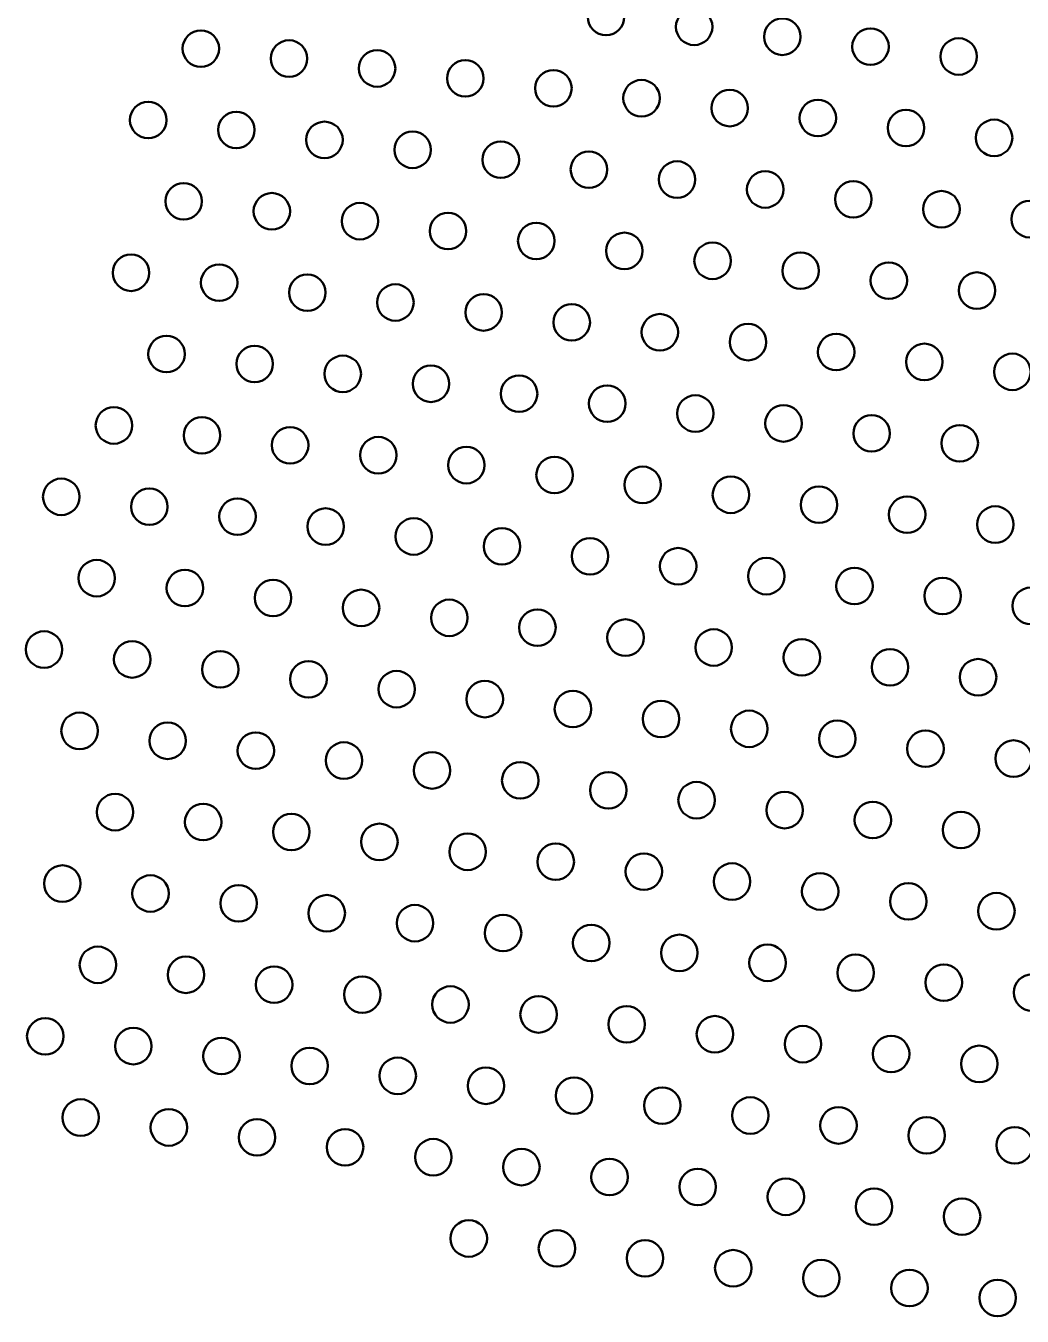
# Model space of a CAD drawing. Header units: inches. Extents: x 17.2 to 30.9, y 2 to 10.
# Drawn here: x 17.176 to 18.503, y 4.06 to 5.778 of the extents above; entities that cross this region are included whole.
import ezdxf

# ---------------------------------------------------------------- set-up
doc = ezdxf.new("R2010")
doc.units = ezdxf.units.IN
doc.header["$MEASUREMENT"] = 0
doc.layers.add('Visible', color=7, linetype='Continuous', lineweight=0)

# ---------------------------------------------------------------- blocks, each defined once
blk = doc.blocks.new('Block_1418')
at = {"layer": 'Visible', "color": 7, "lineweight": 50}
blk.add_circle((18.4183, 5.7373), 0.0243, dxfattribs=at)
blk = doc.blocks.new('Block_1419')
at = {"layer": 'Visible', "color": 7, "lineweight": 50}
blk.add_circle((18.3009, 5.7504), 0.0243, dxfattribs=at)
blk = doc.blocks.new('Block_1420')
at = {"layer": 'Visible', "color": 7, "lineweight": 50}
blk.add_circle((18.1835, 5.7636), 0.0243, dxfattribs=at)
blk = doc.blocks.new('Block_1421')
at = {"layer": 'Visible', "color": 7, "lineweight": 50}
blk.add_circle((18.0661, 5.7768), 0.0243, dxfattribs=at)
blk = doc.blocks.new('Block_1422')
at = {"layer": 'Visible', "color": 7, "lineweight": 50}
blk.add_circle((17.9488, 5.79), 0.0243, dxfattribs=at)
blk = doc.blocks.new('Block_1439')
at = {"layer": 'Visible', "color": 7, "lineweight": 50}
blk.add_circle((18.4655, 5.629), 0.0243, dxfattribs=at)
blk = doc.blocks.new('Block_1440')
at = {"layer": 'Visible', "color": 7, "lineweight": 50}
blk.add_circle((18.3481, 5.6422), 0.0243, dxfattribs=at)
blk = doc.blocks.new('Block_1441')
at = {"layer": 'Visible', "color": 7, "lineweight": 50}
blk.add_circle((18.2308, 5.6554), 0.0243, dxfattribs=at)
blk = doc.blocks.new('Block_1442')
at = {"layer": 'Visible', "color": 7, "lineweight": 50}
blk.add_circle((18.1134, 5.6686), 0.0243, dxfattribs=at)
blk = doc.blocks.new('Block_1443')
at = {"layer": 'Visible', "color": 7, "lineweight": 50}
blk.add_circle((17.996, 5.6818), 0.0243, dxfattribs=at)
blk = doc.blocks.new('Block_1444')
at = {"layer": 'Visible', "color": 7, "lineweight": 50}
blk.add_circle((17.8787, 5.695), 0.0243, dxfattribs=at)
blk = doc.blocks.new('Block_1445')
at = {"layer": 'Visible', "color": 7, "lineweight": 50}
blk.add_circle((17.7613, 5.7082), 0.0243, dxfattribs=at)
blk = doc.blocks.new('Block_1446')
at = {"layer": 'Visible', "color": 7, "lineweight": 50}
blk.add_circle((17.6439, 5.7214), 0.0243, dxfattribs=at)
blk = doc.blocks.new('Block_1447')
at = {"layer": 'Visible', "color": 7, "lineweight": 50}
blk.add_circle((17.5266, 5.7346), 0.0243, dxfattribs=at)
blk = doc.blocks.new('Block_1448')
at = {"layer": 'Visible', "color": 7, "lineweight": 50}
blk.add_circle((17.4092, 5.7478), 0.0243, dxfattribs=at)
blk = doc.blocks.new('Block_1460')
at = {"layer": 'Visible', "color": 7, "lineweight": 50}
blk.add_circle((18.5128, 5.5208), 0.0243, dxfattribs=at)
blk = doc.blocks.new('Block_1461')
at = {"layer": 'Visible', "color": 7, "lineweight": 50}
blk.add_circle((18.3954, 5.534), 0.0243, dxfattribs=at)
blk = doc.blocks.new('Block_1462')
at = {"layer": 'Visible', "color": 7, "lineweight": 50}
blk.add_circle((18.278, 5.5472), 0.0243, dxfattribs=at)
blk = doc.blocks.new('Block_1463')
at = {"layer": 'Visible', "color": 7, "lineweight": 50}
blk.add_circle((18.1607, 5.5603), 0.0243, dxfattribs=at)
blk = doc.blocks.new('Block_1464')
at = {"layer": 'Visible', "color": 7, "lineweight": 50}
blk.add_circle((18.0433, 5.5735), 0.0243, dxfattribs=at)
blk = doc.blocks.new('Block_1465')
at = {"layer": 'Visible', "color": 7, "lineweight": 50}
blk.add_circle((17.9259, 5.5867), 0.0243, dxfattribs=at)
blk = doc.blocks.new('Block_1466')
at = {"layer": 'Visible', "color": 7, "lineweight": 50}
blk.add_circle((17.8086, 5.5999), 0.0243, dxfattribs=at)
blk = doc.blocks.new('Block_1467')
at = {"layer": 'Visible', "color": 7, "lineweight": 50}
blk.add_circle((17.6912, 5.6131), 0.0243, dxfattribs=at)
blk = doc.blocks.new('Block_1468')
at = {"layer": 'Visible', "color": 7, "lineweight": 50}
blk.add_circle((17.5738, 5.6263), 0.0243, dxfattribs=at)
blk = doc.blocks.new('Block_1469')
at = {"layer": 'Visible', "color": 7, "lineweight": 50}
blk.add_circle((17.4564, 5.6395), 0.0243, dxfattribs=at)
blk = doc.blocks.new('Block_1470')
at = {"layer": 'Visible', "color": 7, "lineweight": 50}
blk.add_circle((17.3391, 5.6527), 0.0243, dxfattribs=at)
blk = doc.blocks.new('Block_1483')
at = {"layer": 'Visible', "color": 7, "lineweight": 50}
blk.add_circle((18.4427, 5.4257), 0.0243, dxfattribs=at)
blk = doc.blocks.new('Block_1484')
at = {"layer": 'Visible', "color": 7, "lineweight": 50}
blk.add_circle((18.3253, 5.4389), 0.0243, dxfattribs=at)
blk = doc.blocks.new('Block_1485')
at = {"layer": 'Visible', "color": 7, "lineweight": 50}
blk.add_circle((18.2079, 5.4521), 0.0243, dxfattribs=at)
blk = doc.blocks.new('Block_1486')
at = {"layer": 'Visible', "color": 7, "lineweight": 50}
blk.add_circle((18.0906, 5.4653), 0.0243, dxfattribs=at)
blk = doc.blocks.new('Block_1487')
at = {"layer": 'Visible', "color": 7, "lineweight": 50}
blk.add_circle((17.9732, 5.4785), 0.0243, dxfattribs=at)
blk = doc.blocks.new('Block_1488')
at = {"layer": 'Visible', "color": 7, "lineweight": 50}
blk.add_circle((17.8558, 5.4917), 0.0243, dxfattribs=at)
blk = doc.blocks.new('Block_1489')
at = {"layer": 'Visible', "color": 7, "lineweight": 50}
blk.add_circle((17.7384, 5.5049), 0.0243, dxfattribs=at)
blk = doc.blocks.new('Block_1490')
at = {"layer": 'Visible', "color": 7, "lineweight": 50}
blk.add_circle((17.6211, 5.5181), 0.0243, dxfattribs=at)
blk = doc.blocks.new('Block_1491')
at = {"layer": 'Visible', "color": 7, "lineweight": 50}
blk.add_circle((17.5037, 5.5313), 0.0243, dxfattribs=at)
blk = doc.blocks.new('Block_1492')
at = {"layer": 'Visible', "color": 7, "lineweight": 50}
blk.add_circle((17.3863, 5.5445), 0.0243, dxfattribs=at)
blk = doc.blocks.new('Block_1504')
at = {"layer": 'Visible', "color": 7, "lineweight": 50}
blk.add_circle((18.4899, 5.3175), 0.0243, dxfattribs=at)
blk = doc.blocks.new('Block_1505')
at = {"layer": 'Visible', "color": 7, "lineweight": 50}
blk.add_circle((18.3726, 5.3307), 0.0243, dxfattribs=at)
blk = doc.blocks.new('Block_1506')
at = {"layer": 'Visible', "color": 7, "lineweight": 50}
blk.add_circle((18.2552, 5.3439), 0.0243, dxfattribs=at)
blk = doc.blocks.new('Block_1507')
at = {"layer": 'Visible', "color": 7, "lineweight": 50}
blk.add_circle((18.1378, 5.3571), 0.0243, dxfattribs=at)
blk = doc.blocks.new('Block_1508')
at = {"layer": 'Visible', "color": 7, "lineweight": 50}
blk.add_circle((18.0204, 5.3702), 0.0243, dxfattribs=at)
blk = doc.blocks.new('Block_1509')
at = {"layer": 'Visible', "color": 7, "lineweight": 50}
blk.add_circle((17.9031, 5.3834), 0.0243, dxfattribs=at)
blk = doc.blocks.new('Block_1510')
at = {"layer": 'Visible', "color": 7, "lineweight": 50}
blk.add_circle((17.7857, 5.3966), 0.0243, dxfattribs=at)
blk = doc.blocks.new('Block_1511')
at = {"layer": 'Visible', "color": 7, "lineweight": 50}
blk.add_circle((17.6683, 5.4098), 0.0243, dxfattribs=at)
blk = doc.blocks.new('Block_1512')
at = {"layer": 'Visible', "color": 7, "lineweight": 50}
blk.add_circle((17.551, 5.423), 0.0243, dxfattribs=at)
blk = doc.blocks.new('Block_1513')
at = {"layer": 'Visible', "color": 7, "lineweight": 50}
blk.add_circle((17.4336, 5.4362), 0.0243, dxfattribs=at)
blk = doc.blocks.new('Block_1514')
at = {"layer": 'Visible', "color": 7, "lineweight": 50}
blk.add_circle((17.3162, 5.4494), 0.0243, dxfattribs=at)
blk = doc.blocks.new('Block_1527')
at = {"layer": 'Visible', "color": 7, "lineweight": 50}
blk.add_circle((18.4198, 5.2224), 0.0243, dxfattribs=at)
blk = doc.blocks.new('Block_1528')
at = {"layer": 'Visible', "color": 7, "lineweight": 50}
blk.add_circle((18.3024, 5.2356), 0.0243, dxfattribs=at)
blk = doc.blocks.new('Block_1529')
at = {"layer": 'Visible', "color": 7, "lineweight": 50}
blk.add_circle((18.1851, 5.2488), 0.0243, dxfattribs=at)
blk = doc.blocks.new('Block_1530')
at = {"layer": 'Visible', "color": 7, "lineweight": 50}
blk.add_circle((18.0677, 5.262), 0.0243, dxfattribs=at)
blk = doc.blocks.new('Block_1531')
at = {"layer": 'Visible', "color": 7, "lineweight": 50}
blk.add_circle((17.9503, 5.2752), 0.0243, dxfattribs=at)
blk = doc.blocks.new('Block_1532')
at = {"layer": 'Visible', "color": 7, "lineweight": 50}
blk.add_circle((17.833, 5.2884), 0.0243, dxfattribs=at)
blk = doc.blocks.new('Block_1533')
at = {"layer": 'Visible', "color": 7, "lineweight": 50}
blk.add_circle((17.7156, 5.3016), 0.0243, dxfattribs=at)
blk = doc.blocks.new('Block_1534')
at = {"layer": 'Visible', "color": 7, "lineweight": 50}
blk.add_circle((17.5982, 5.3148), 0.0243, dxfattribs=at)
blk = doc.blocks.new('Block_1535')
at = {"layer": 'Visible', "color": 7, "lineweight": 50}
blk.add_circle((17.4808, 5.328), 0.0243, dxfattribs=at)
blk = doc.blocks.new('Block_1536')
at = {"layer": 'Visible', "color": 7, "lineweight": 50}
blk.add_circle((17.3635, 5.3412), 0.0243, dxfattribs=at)
blk = doc.blocks.new('Block_1549')
at = {"layer": 'Visible', "color": 7, "lineweight": 50}
blk.add_circle((18.4671, 5.1142), 0.0243, dxfattribs=at)
blk = doc.blocks.new('Block_1550')
at = {"layer": 'Visible', "color": 7, "lineweight": 50}
blk.add_circle((18.3497, 5.1274), 0.0243, dxfattribs=at)
blk = doc.blocks.new('Block_1551')
at = {"layer": 'Visible', "color": 7, "lineweight": 50}
blk.add_circle((18.2323, 5.1406), 0.0243, dxfattribs=at)
blk = doc.blocks.new('Block_1552')
at = {"layer": 'Visible', "color": 7, "lineweight": 50}
blk.add_circle((18.115, 5.1538), 0.0243, dxfattribs=at)
blk = doc.blocks.new('Block_1553')
at = {"layer": 'Visible', "color": 7, "lineweight": 50}
blk.add_circle((17.9976, 5.167), 0.0243, dxfattribs=at)
blk = doc.blocks.new('Block_1554')
at = {"layer": 'Visible', "color": 7, "lineweight": 50}
blk.add_circle((17.8802, 5.1801), 0.0243, dxfattribs=at)
blk = doc.blocks.new('Block_1555')
at = {"layer": 'Visible', "color": 7, "lineweight": 50}
blk.add_circle((17.7628, 5.1933), 0.0243, dxfattribs=at)
blk = doc.blocks.new('Block_1556')
at = {"layer": 'Visible', "color": 7, "lineweight": 50}
blk.add_circle((17.6455, 5.2065), 0.0243, dxfattribs=at)
blk = doc.blocks.new('Block_1557')
at = {"layer": 'Visible', "color": 7, "lineweight": 50}
blk.add_circle((17.5281, 5.2197), 0.0243, dxfattribs=at)
blk = doc.blocks.new('Block_1558')
at = {"layer": 'Visible', "color": 7, "lineweight": 50}
blk.add_circle((17.4107, 5.2329), 0.0243, dxfattribs=at)
blk = doc.blocks.new('Block_1559')
at = {"layer": 'Visible', "color": 7, "lineweight": 50}
blk.add_circle((17.2934, 5.2461), 0.0243, dxfattribs=at)
blk = doc.blocks.new('Block_1571')
at = {"layer": 'Visible', "color": 7, "lineweight": 50}
blk.add_circle((18.5143, 5.0059), 0.0243, dxfattribs=at)
blk = doc.blocks.new('Block_1572')
at = {"layer": 'Visible', "color": 7, "lineweight": 50}
blk.add_circle((18.397, 5.0191), 0.0243, dxfattribs=at)
blk = doc.blocks.new('Block_1573')
at = {"layer": 'Visible', "color": 7, "lineweight": 50}
blk.add_circle((18.2796, 5.0323), 0.0243, dxfattribs=at)
blk = doc.blocks.new('Block_1574')
at = {"layer": 'Visible', "color": 7, "lineweight": 50}
blk.add_circle((18.1622, 5.0455), 0.0243, dxfattribs=at)
blk = doc.blocks.new('Block_1575')
at = {"layer": 'Visible', "color": 7, "lineweight": 50}
blk.add_circle((18.0448, 5.0587), 0.0243, dxfattribs=at)
blk = doc.blocks.new('Block_1576')
at = {"layer": 'Visible', "color": 7, "lineweight": 50}
blk.add_circle((17.9275, 5.0719), 0.0243, dxfattribs=at)
blk = doc.blocks.new('Block_1577')
at = {"layer": 'Visible', "color": 7, "lineweight": 50}
blk.add_circle((17.8101, 5.0851), 0.0243, dxfattribs=at)
blk = doc.blocks.new('Block_1578')
at = {"layer": 'Visible', "color": 7, "lineweight": 50}
blk.add_circle((17.6927, 5.0983), 0.0243, dxfattribs=at)
blk = doc.blocks.new('Block_1579')
at = {"layer": 'Visible', "color": 7, "lineweight": 50}
blk.add_circle((17.5754, 5.1115), 0.0243, dxfattribs=at)
blk = doc.blocks.new('Block_1580')
at = {"layer": 'Visible', "color": 7, "lineweight": 50}
blk.add_circle((17.458, 5.1247), 0.0243, dxfattribs=at)
blk = doc.blocks.new('Block_1581')
at = {"layer": 'Visible', "color": 7, "lineweight": 50}
blk.add_circle((17.3406, 5.1379), 0.0243, dxfattribs=at)
blk = doc.blocks.new('Block_1582')
at = {"layer": 'Visible', "color": 7, "lineweight": 50}
blk.add_circle((17.2233, 5.1511), 0.0243, dxfattribs=at)
blk = doc.blocks.new('Block_1594')
at = {"layer": 'Visible', "color": 7, "lineweight": 50}
blk.add_circle((18.4442, 4.9109), 0.0243, dxfattribs=at)
blk = doc.blocks.new('Block_1595')
at = {"layer": 'Visible', "color": 7, "lineweight": 50}
blk.add_circle((18.3269, 4.9241), 0.0243, dxfattribs=at)
blk = doc.blocks.new('Block_1596')
at = {"layer": 'Visible', "color": 7, "lineweight": 50}
blk.add_circle((18.2095, 4.9373), 0.0243, dxfattribs=at)
blk = doc.blocks.new('Block_1597')
at = {"layer": 'Visible', "color": 7, "lineweight": 50}
blk.add_circle((18.0921, 4.9505), 0.0243, dxfattribs=at)
blk = doc.blocks.new('Block_1598')
at = {"layer": 'Visible', "color": 7, "lineweight": 50}
blk.add_circle((17.9747, 4.9637), 0.0243, dxfattribs=at)
blk = doc.blocks.new('Block_1599')
at = {"layer": 'Visible', "color": 7, "lineweight": 50}
blk.add_circle((17.8574, 4.9769), 0.0243, dxfattribs=at)
blk = doc.blocks.new('Block_1600')
at = {"layer": 'Visible', "color": 7, "lineweight": 50}
blk.add_circle((17.74, 4.99), 0.0243, dxfattribs=at)
blk = doc.blocks.new('Block_1601')
at = {"layer": 'Visible', "color": 7, "lineweight": 50}
blk.add_circle((17.6226, 5.0032), 0.0243, dxfattribs=at)
blk = doc.blocks.new('Block_1602')
at = {"layer": 'Visible', "color": 7, "lineweight": 50}
blk.add_circle((17.5053, 5.0164), 0.0243, dxfattribs=at)
blk = doc.blocks.new('Block_1603')
at = {"layer": 'Visible', "color": 7, "lineweight": 50}
blk.add_circle((17.3879, 5.0296), 0.0243, dxfattribs=at)
blk = doc.blocks.new('Block_1604')
at = {"layer": 'Visible', "color": 7, "lineweight": 50}
blk.add_circle((17.2705, 5.0428), 0.0243, dxfattribs=at)
blk = doc.blocks.new('Block_1615')
at = {"layer": 'Visible', "color": 7, "lineweight": 50}
blk.add_circle((18.4915, 4.8026), 0.0243, dxfattribs=at)
blk = doc.blocks.new('Block_1616')
at = {"layer": 'Visible', "color": 7, "lineweight": 50}
blk.add_circle((18.3741, 4.8158), 0.0243, dxfattribs=at)
blk = doc.blocks.new('Block_1617')
at = {"layer": 'Visible', "color": 7, "lineweight": 50}
blk.add_circle((18.2567, 4.829), 0.0243, dxfattribs=at)
blk = doc.blocks.new('Block_1618')
at = {"layer": 'Visible', "color": 7, "lineweight": 50}
blk.add_circle((18.1394, 4.8422), 0.0243, dxfattribs=at)
blk = doc.blocks.new('Block_1619')
at = {"layer": 'Visible', "color": 7, "lineweight": 50}
blk.add_circle((18.022, 4.8554), 0.0243, dxfattribs=at)
blk = doc.blocks.new('Block_1620')
at = {"layer": 'Visible', "color": 7, "lineweight": 50}
blk.add_circle((17.9046, 4.8686), 0.0243, dxfattribs=at)
blk = doc.blocks.new('Block_1621')
at = {"layer": 'Visible', "color": 7, "lineweight": 50}
blk.add_circle((17.7873, 4.8818), 0.0243, dxfattribs=at)
blk = doc.blocks.new('Block_1622')
at = {"layer": 'Visible', "color": 7, "lineweight": 50}
blk.add_circle((17.6699, 4.895), 0.0243, dxfattribs=at)
blk = doc.blocks.new('Block_1623')
at = {"layer": 'Visible', "color": 7, "lineweight": 50}
blk.add_circle((17.5525, 4.9082), 0.0243, dxfattribs=at)
blk = doc.blocks.new('Block_1624')
at = {"layer": 'Visible', "color": 7, "lineweight": 50}
blk.add_circle((17.4351, 4.9214), 0.0243, dxfattribs=at)
blk = doc.blocks.new('Block_1625')
at = {"layer": 'Visible', "color": 7, "lineweight": 50}
blk.add_circle((17.3178, 4.9346), 0.0243, dxfattribs=at)
blk = doc.blocks.new('Block_1626')
at = {"layer": 'Visible', "color": 7, "lineweight": 50}
blk.add_circle((17.2004, 4.9478), 0.0243, dxfattribs=at)
blk = doc.blocks.new('Block_1637')
at = {"layer": 'Visible', "color": 7, "lineweight": 50}
blk.add_circle((18.4214, 4.7076), 0.0243, dxfattribs=at)
blk = doc.blocks.new('Block_1638')
at = {"layer": 'Visible', "color": 7, "lineweight": 50}
blk.add_circle((18.304, 4.7208), 0.0243, dxfattribs=at)
blk = doc.blocks.new('Block_1639')
at = {"layer": 'Visible', "color": 7, "lineweight": 50}
blk.add_circle((18.1866, 4.734), 0.0243, dxfattribs=at)
blk = doc.blocks.new('Block_1640')
at = {"layer": 'Visible', "color": 7, "lineweight": 50}
blk.add_circle((18.0693, 4.7472), 0.0243, dxfattribs=at)
blk = doc.blocks.new('Block_1641')
at = {"layer": 'Visible', "color": 7, "lineweight": 50}
blk.add_circle((17.9519, 4.7604), 0.0243, dxfattribs=at)
blk = doc.blocks.new('Block_1642')
at = {"layer": 'Visible', "color": 7, "lineweight": 50}
blk.add_circle((17.8345, 4.7736), 0.0243, dxfattribs=at)
blk = doc.blocks.new('Block_1643')
at = {"layer": 'Visible', "color": 7, "lineweight": 50}
blk.add_circle((17.7171, 4.7868), 0.0243, dxfattribs=at)
blk = doc.blocks.new('Block_1644')
at = {"layer": 'Visible', "color": 7, "lineweight": 50}
blk.add_circle((17.5998, 4.8), 0.0243, dxfattribs=at)
blk = doc.blocks.new('Block_1645')
at = {"layer": 'Visible', "color": 7, "lineweight": 50}
blk.add_circle((17.4824, 4.8131), 0.0243, dxfattribs=at)
blk = doc.blocks.new('Block_1646')
at = {"layer": 'Visible', "color": 7, "lineweight": 50}
blk.add_circle((17.365, 4.8263), 0.0243, dxfattribs=at)
blk = doc.blocks.new('Block_1647')
at = {"layer": 'Visible', "color": 7, "lineweight": 50}
blk.add_circle((17.2477, 4.8395), 0.0243, dxfattribs=at)
blk = doc.blocks.new('Block_1657')
at = {"layer": 'Visible', "color": 7, "lineweight": 50}
blk.add_circle((18.4686, 4.5994), 0.0243, dxfattribs=at)
blk = doc.blocks.new('Block_1658')
at = {"layer": 'Visible', "color": 7, "lineweight": 50}
blk.add_circle((18.3513, 4.6125), 0.0243, dxfattribs=at)
blk = doc.blocks.new('Block_1659')
at = {"layer": 'Visible', "color": 7, "lineweight": 50}
blk.add_circle((18.2339, 4.6257), 0.0243, dxfattribs=at)
blk = doc.blocks.new('Block_1660')
at = {"layer": 'Visible', "color": 7, "lineweight": 50}
blk.add_circle((18.1165, 4.6389), 0.0243, dxfattribs=at)
blk = doc.blocks.new('Block_1661')
at = {"layer": 'Visible', "color": 7, "lineweight": 50}
blk.add_circle((17.9991, 4.6521), 0.0243, dxfattribs=at)
blk = doc.blocks.new('Block_1662')
at = {"layer": 'Visible', "color": 7, "lineweight": 50}
blk.add_circle((17.8818, 4.6653), 0.0243, dxfattribs=at)
blk = doc.blocks.new('Block_1663')
at = {"layer": 'Visible', "color": 7, "lineweight": 50}
blk.add_circle((17.7644, 4.6785), 0.0243, dxfattribs=at)
blk = doc.blocks.new('Block_1664')
at = {"layer": 'Visible', "color": 7, "lineweight": 50}
blk.add_circle((17.647, 4.6917), 0.0243, dxfattribs=at)
blk = doc.blocks.new('Block_1665')
at = {"layer": 'Visible', "color": 7, "lineweight": 50}
blk.add_circle((17.5297, 4.7049), 0.0243, dxfattribs=at)
blk = doc.blocks.new('Block_1666')
at = {"layer": 'Visible', "color": 7, "lineweight": 50}
blk.add_circle((17.4123, 4.7181), 0.0243, dxfattribs=at)
blk = doc.blocks.new('Block_1667')
at = {"layer": 'Visible', "color": 7, "lineweight": 50}
blk.add_circle((17.2949, 4.7313), 0.0243, dxfattribs=at)
blk = doc.blocks.new('Block_1676')
at = {"layer": 'Visible', "color": 7, "lineweight": 50}
blk.add_circle((18.5159, 4.4911), 0.0243, dxfattribs=at)
blk = doc.blocks.new('Block_1677')
at = {"layer": 'Visible', "color": 7, "lineweight": 50}
blk.add_circle((18.3985, 4.5043), 0.0243, dxfattribs=at)
blk = doc.blocks.new('Block_1678')
at = {"layer": 'Visible', "color": 7, "lineweight": 50}
blk.add_circle((18.2811, 4.5175), 0.0243, dxfattribs=at)
blk = doc.blocks.new('Block_1679')
at = {"layer": 'Visible', "color": 7, "lineweight": 50}
blk.add_circle((18.1638, 4.5307), 0.0243, dxfattribs=at)
blk = doc.blocks.new('Block_1680')
at = {"layer": 'Visible', "color": 7, "lineweight": 50}
blk.add_circle((18.0464, 4.5439), 0.0243, dxfattribs=at)
blk = doc.blocks.new('Block_1681')
at = {"layer": 'Visible', "color": 7, "lineweight": 50}
blk.add_circle((17.929, 4.5571), 0.0243, dxfattribs=at)
blk = doc.blocks.new('Block_1682')
at = {"layer": 'Visible', "color": 7, "lineweight": 50}
blk.add_circle((17.8117, 4.5703), 0.0243, dxfattribs=at)
blk = doc.blocks.new('Block_1683')
at = {"layer": 'Visible', "color": 7, "lineweight": 50}
blk.add_circle((17.6943, 4.5835), 0.0243, dxfattribs=at)
blk = doc.blocks.new('Block_1684')
at = {"layer": 'Visible', "color": 7, "lineweight": 50}
blk.add_circle((17.5769, 4.5967), 0.0243, dxfattribs=at)
blk = doc.blocks.new('Block_1685')
at = {"layer": 'Visible', "color": 7, "lineweight": 50}
blk.add_circle((17.4595, 4.6099), 0.0243, dxfattribs=at)
blk = doc.blocks.new('Block_1686')
at = {"layer": 'Visible', "color": 7, "lineweight": 50}
blk.add_circle((17.3422, 4.623), 0.0243, dxfattribs=at)
blk = doc.blocks.new('Block_1687')
at = {"layer": 'Visible', "color": 7, "lineweight": 50}
blk.add_circle((17.2248, 4.6362), 0.0243, dxfattribs=at)
blk = doc.blocks.new('Block_1696')
at = {"layer": 'Visible', "color": 7, "lineweight": 50}
blk.add_circle((18.4458, 4.3961), 0.0243, dxfattribs=at)
blk = doc.blocks.new('Block_1697')
at = {"layer": 'Visible', "color": 7, "lineweight": 50}
blk.add_circle((18.3284, 4.4093), 0.0243, dxfattribs=at)
blk = doc.blocks.new('Block_1698')
at = {"layer": 'Visible', "color": 7, "lineweight": 50}
blk.add_circle((18.211, 4.4224), 0.0243, dxfattribs=at)
blk = doc.blocks.new('Block_1699')
at = {"layer": 'Visible', "color": 7, "lineweight": 50}
blk.add_circle((18.0937, 4.4356), 0.0243, dxfattribs=at)
blk = doc.blocks.new('Block_1700')
at = {"layer": 'Visible', "color": 7, "lineweight": 50}
blk.add_circle((17.9763, 4.4488), 0.0243, dxfattribs=at)
blk = doc.blocks.new('Block_1701')
at = {"layer": 'Visible', "color": 7, "lineweight": 50}
blk.add_circle((17.8589, 4.462), 0.0243, dxfattribs=at)
blk = doc.blocks.new('Block_1702')
at = {"layer": 'Visible', "color": 7, "lineweight": 50}
blk.add_circle((17.7416, 4.4752), 0.0243, dxfattribs=at)
blk = doc.blocks.new('Block_1703')
at = {"layer": 'Visible', "color": 7, "lineweight": 50}
blk.add_circle((17.6242, 4.4884), 0.0243, dxfattribs=at)
blk = doc.blocks.new('Block_1704')
at = {"layer": 'Visible', "color": 7, "lineweight": 50}
blk.add_circle((17.5068, 4.5016), 0.0243, dxfattribs=at)
blk = doc.blocks.new('Block_1705')
at = {"layer": 'Visible', "color": 7, "lineweight": 50}
blk.add_circle((17.3894, 4.5148), 0.0243, dxfattribs=at)
blk = doc.blocks.new('Block_1706')
at = {"layer": 'Visible', "color": 7, "lineweight": 50}
blk.add_circle((17.2721, 4.528), 0.0243, dxfattribs=at)
blk = doc.blocks.new('Block_1714')
at = {"layer": 'Visible', "color": 7, "lineweight": 50}
blk.add_circle((18.493, 4.2878), 0.0243, dxfattribs=at)
blk = doc.blocks.new('Block_1715')
at = {"layer": 'Visible', "color": 7, "lineweight": 50}
blk.add_circle((18.3757, 4.301), 0.0243, dxfattribs=at)
blk = doc.blocks.new('Block_1716')
at = {"layer": 'Visible', "color": 7, "lineweight": 50}
blk.add_circle((18.2583, 4.3142), 0.0243, dxfattribs=at)
blk = doc.blocks.new('Block_1717')
at = {"layer": 'Visible', "color": 7, "lineweight": 50}
blk.add_circle((18.1409, 4.3274), 0.0243, dxfattribs=at)
blk = doc.blocks.new('Block_1718')
at = {"layer": 'Visible', "color": 7, "lineweight": 50}
blk.add_circle((18.0236, 4.3406), 0.0243, dxfattribs=at)
blk = doc.blocks.new('Block_1719')
at = {"layer": 'Visible', "color": 7, "lineweight": 50}
blk.add_circle((17.9062, 4.3538), 0.0243, dxfattribs=at)
blk = doc.blocks.new('Block_1720')
at = {"layer": 'Visible', "color": 7, "lineweight": 50}
blk.add_circle((17.7888, 4.367), 0.0243, dxfattribs=at)
blk = doc.blocks.new('Block_1721')
at = {"layer": 'Visible', "color": 7, "lineweight": 50}
blk.add_circle((17.6714, 4.3802), 0.0243, dxfattribs=at)
blk = doc.blocks.new('Block_1722')
at = {"layer": 'Visible', "color": 7, "lineweight": 50}
blk.add_circle((17.5541, 4.3934), 0.0243, dxfattribs=at)
blk = doc.blocks.new('Block_1723')
at = {"layer": 'Visible', "color": 7, "lineweight": 50}
blk.add_circle((17.4367, 4.4066), 0.0243, dxfattribs=at)
blk = doc.blocks.new('Block_1724')
at = {"layer": 'Visible', "color": 7, "lineweight": 50}
blk.add_circle((17.3193, 4.4198), 0.0243, dxfattribs=at)
blk = doc.blocks.new('Block_1725')
at = {"layer": 'Visible', "color": 7, "lineweight": 50}
blk.add_circle((17.202, 4.4329), 0.0243, dxfattribs=at)
blk = doc.blocks.new('Block_1734')
at = {"layer": 'Visible', "color": 7, "lineweight": 50}
blk.add_circle((18.4229, 4.1928), 0.0243, dxfattribs=at)
blk = doc.blocks.new('Block_1735')
at = {"layer": 'Visible', "color": 7, "lineweight": 50}
blk.add_circle((18.3056, 4.206), 0.0243, dxfattribs=at)
blk = doc.blocks.new('Block_1736')
at = {"layer": 'Visible', "color": 7, "lineweight": 50}
blk.add_circle((18.1882, 4.2192), 0.0243, dxfattribs=at)
blk = doc.blocks.new('Block_1737')
at = {"layer": 'Visible', "color": 7, "lineweight": 50}
blk.add_circle((18.0708, 4.2323), 0.0243, dxfattribs=at)
blk = doc.blocks.new('Block_1738')
at = {"layer": 'Visible', "color": 7, "lineweight": 50}
blk.add_circle((17.9534, 4.2455), 0.0243, dxfattribs=at)
blk = doc.blocks.new('Block_1739')
at = {"layer": 'Visible', "color": 7, "lineweight": 50}
blk.add_circle((17.8361, 4.2587), 0.0243, dxfattribs=at)
blk = doc.blocks.new('Block_1740')
at = {"layer": 'Visible', "color": 7, "lineweight": 50}
blk.add_circle((17.7187, 4.2719), 0.0243, dxfattribs=at)
blk = doc.blocks.new('Block_1741')
at = {"layer": 'Visible', "color": 7, "lineweight": 50}
blk.add_circle((17.6013, 4.2851), 0.0243, dxfattribs=at)
blk = doc.blocks.new('Block_1742')
at = {"layer": 'Visible', "color": 7, "lineweight": 50}
blk.add_circle((17.484, 4.2983), 0.0243, dxfattribs=at)
blk = doc.blocks.new('Block_1743')
at = {"layer": 'Visible', "color": 7, "lineweight": 50}
blk.add_circle((17.3666, 4.3115), 0.0243, dxfattribs=at)
blk = doc.blocks.new('Block_1744')
at = {"layer": 'Visible', "color": 7, "lineweight": 50}
blk.add_circle((17.2492, 4.3247), 0.0243, dxfattribs=at)
blk = doc.blocks.new('Block_1752')
at = {"layer": 'Visible', "color": 7, "lineweight": 50}
blk.add_circle((18.4702, 4.0845), 0.0243, dxfattribs=at)
blk = doc.blocks.new('Block_1753')
at = {"layer": 'Visible', "color": 7, "lineweight": 50}
blk.add_circle((18.3528, 4.0977), 0.0243, dxfattribs=at)
blk = doc.blocks.new('Block_1754')
at = {"layer": 'Visible', "color": 7, "lineweight": 50}
blk.add_circle((18.2354, 4.1109), 0.0243, dxfattribs=at)
blk = doc.blocks.new('Block_1755')
at = {"layer": 'Visible', "color": 7, "lineweight": 50}
blk.add_circle((18.1181, 4.1241), 0.0243, dxfattribs=at)
blk = doc.blocks.new('Block_1756')
at = {"layer": 'Visible', "color": 7, "lineweight": 50}
blk.add_circle((18.0007, 4.1373), 0.0243, dxfattribs=at)
blk = doc.blocks.new('Block_1757')
at = {"layer": 'Visible', "color": 7, "lineweight": 50}
blk.add_circle((17.8833, 4.1505), 0.0243, dxfattribs=at)
blk = doc.blocks.new('Block_1758')
at = {"layer": 'Visible', "color": 7, "lineweight": 50}
blk.add_circle((17.766, 4.1637), 0.0243, dxfattribs=at)

msp = doc.modelspace()

# ---------------------------------------------------------------- block references
at = {"layer": 'Visible'}
for name in ['Block_1422', 'Block_1421', 'Block_1420', 'Block_1419', 'Block_1448', 'Block_1447', 'Block_1418', 'Block_1446', 'Block_1445', 'Block_1444', 'Block_1443', 'Block_1442', 'Block_1470', 'Block_1441', 'Block_1469', 'Block_1440', 'Block_1439', 'Block_1468', 'Block_1467', 'Block_1466', 'Block_1465', 'Block_1464', 'Block_1463', 'Block_1492', 'Block_1462', 'Block_1491', 'Block_1461', 'Block_1490', 'Block_1460', 'Block_1489', 'Block_1488', 'Block_1487', 'Block_1486', 'Block_1514', 'Block_1485', 'Block_1484', 'Block_1513', 'Block_1512', 'Block_1483', 'Block_1511', 'Block_1510', 'Block_1509', 'Block_1508', 'Block_1507', 'Block_1536', 'Block_1506', 'Block_1535', 'Block_1505', 'Block_1534', 'Block_1533', 'Block_1504', 'Block_1532', 'Block_1531', 'Block_1530', 'Block_1559', 'Block_1558', 'Block_1529', 'Block_1528', 'Block_1557', 'Block_1527', 'Block_1556', 'Block_1555', 'Block_1554', 'Block_1553', 'Block_1582', 'Block_1552', 'Block_1581', 'Block_1551', 'Block_1580', 'Block_1550', 'Block_1549', 'Block_1579', 'Block_1578', 'Block_1577', 'Block_1576', 'Block_1575', 'Block_1574', 'Block_1604', 'Block_1603', 'Block_1573', 'Block_1602', 'Block_1572', 'Block_1601', 'Block_1571', 'Block_1600', 'Block_1599', 'Block_1598', 'Block_1626', 'Block_1597', 'Block_1625', 'Block_1596', 'Block_1595', 'Block_1624', 'Block_1623', 'Block_1594', 'Block_1622', 'Block_1621', 'Block_1620', 'Block_1619', 'Block_1647', 'Block_1618', 'Block_1646', 'Block_1617', 'Block_1645', 'Block_1616', 'Block_1644', 'Block_1643', 'Block_1615', 'Block_1642', 'Block_1641', 'Block_1640', 'Block_1667', 'Block_1666', 'Block_1639', 'Block_1638', 'Block_1665', 'Block_1637', 'Block_1664', 'Block_1663', 'Block_1662', 'Block_1661', 'Block_1687', 'Block_1660', 'Block_1686', 'Block_1659', 'Block_1685', 'Block_1658', 'Block_1657', 'Block_1684', 'Block_1683', 'Block_1682', 'Block_1681', 'Block_1680', 'Block_1679', 'Block_1706', 'Block_1705', 'Block_1678', 'Block_1704', 'Block_1677', 'Block_1703', 'Block_1676', 'Block_1702', 'Block_1701', 'Block_1700', 'Block_1725', 'Block_1699', 'Block_1724', 'Block_1698', 'Block_1697', 'Block_1723', 'Block_1722', 'Block_1696', 'Block_1721', 'Block_1720', 'Block_1719', 'Block_1718', 'Block_1744', 'Block_1717', 'Block_1743', 'Block_1716', 'Block_1742', 'Block_1715', 'Block_1714', 'Block_1741', 'Block_1740', 'Block_1739', 'Block_1738', 'Block_1737', 'Block_1736', 'Block_1735', 'Block_1734', 'Block_1758', 'Block_1757', 'Block_1756', 'Block_1755', 'Block_1754', 'Block_1753', 'Block_1752']:
    msp.add_blockref(name, (0, 0), dxfattribs=at)

doc.saveas('drawing.dxf')
